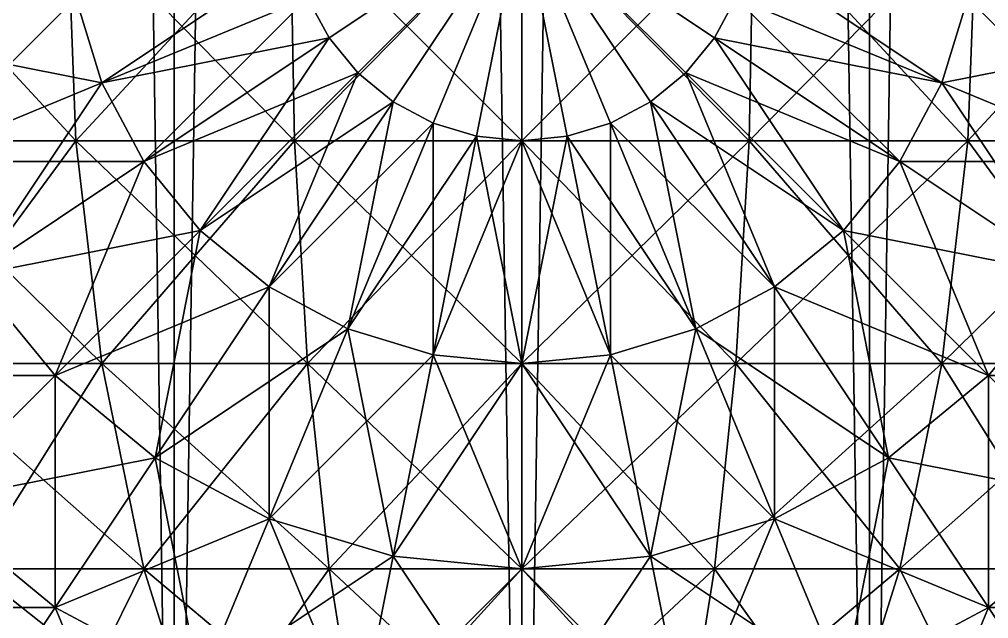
# Model space of a CAD drawing. Header units: millimetres. Extents: x -510 to 550, y -577 to 577.
# Drawn here: x 426.62 to 433.14, y -519.78 to -515.74 of the extents above; entities that cross this region are included whole.
import ezdxf

# ---------------------------------------------------------------- set-up
doc = ezdxf.new("R2010")
doc.units = ezdxf.units.MM
for name, color, linetype, true_color in [('front_right_fork_-1', 7, 'Continuous', 0x5c6b75), ('front_right_fork_top', 7, 'Continuous', 0x5c6b75), ('structure_right_front_axle', 7, 'Continuous', 0x5c6b75)]:
    doc.layers.add(name, color=color, linetype=linetype, true_color=true_color)

msp = doc.modelspace()

# ---------------------------------------------------------------- linework, layer by layer
at = {"layer": 'front_right_fork_-1', "true_color": 0x5c6b75}
for points in [[(426.9385, -515, -287.391), (425.6408, -515.8671, -286.6518), (425.5554, -515, -286.6518)], [(425.5554, -515, -138.3482), (425.6408, -515.8671, -138.3482), (426.9974, -515.5973, -137.609)], [(426.9385, -515, -287.391), (426.9974, -515.5973, -287.391), (425.6408, -515.8671, -286.6518)], [(430, -515, -288), (428.7023, -515.8671, -287.8463), (428.5581, -515.5973, -287.8463)], [(428.5581, -515.5973, -137.1537), (428.7023, -515.8671, -137.1537), (430, -515, -137)], [(430, -515, -288), (428.8964, -516.1036, -287.8463), (428.7023, -515.8671, -287.8463)], [(428.7023, -515.8671, -137.1537), (428.8964, -516.1036, -137.1537), (430, -515, -137)], [(430, -515, -288), (429.1329, -516.2977, -287.8463), (428.8964, -516.1036, -287.8463)], [(428.8964, -516.1036, -137.1537), (429.1329, -516.2977, -137.1537), (430, -515, -137)], [(430, -515, -288), (429.4027, -516.4419, -287.8463), (429.1329, -516.2977, -287.8463)], [(429.1329, -516.2977, -137.1537), (429.4027, -516.4419, -137.1537), (430, -515, -137)], [(430, -515, -288), (429.6955, -516.5307, -287.8463), (429.4027, -516.4419, -287.8463)], [(429.4027, -516.4419, -137.1537), (429.6955, -516.5307, -137.1537), (430, -515, -137)], [(430, -515, -288), (430, -516.5607, -287.8463), (429.6955, -516.5307, -287.8463)], [(429.6955, -516.5307, -137.1537), (430, -516.5607, -137.1537), (430, -515, -137)], [(430, -515, -288), (430.3045, -516.5307, -287.8463), (430, -516.5607, -287.8463)], [(430, -515, -288), (430.5973, -516.4419, -287.8463), (430.3045, -516.5307, -287.8463)], [(430, -515, -288), (430.8671, -516.2977, -287.8463), (430.5973, -516.4419, -287.8463)], [(430, -515, -288), (431.1036, -516.1036, -287.8463), (430.8671, -516.2977, -287.8463)], [(430, -515, -288), (431.2977, -515.8671, -287.8463), (431.1036, -516.1036, -287.8463)], [(430, -515, -288), (431.4419, -515.5973, -287.8463), (431.2977, -515.8671, -287.8463)], [(430, -516.5607, -137.1537), (430.3045, -516.5307, -137.1537), (430, -515, -137)], [(430.3045, -516.5307, -137.1537), (430.5973, -516.4419, -137.1537), (430, -515, -137)], [(430.5973, -516.4419, -137.1537), (430.8671, -516.2977, -137.1537), (430, -515, -137)], [(430.8671, -516.2977, -137.1537), (431.1036, -516.1036, -137.1537), (430, -515, -137)], [(431.1036, -516.1036, -137.1537), (431.2977, -515.8671, -137.1537), (430, -515, -137)], [(431.2977, -515.8671, -137.1537), (431.4419, -515.5973, -137.1537), (430, -515, -137)], [(433.0026, -515.5973, -287.391), (434.4446, -515, -286.6518), (434.3592, -515.8671, -286.6518)], [(434.3592, -515.8671, -138.3482), (433.0615, -515, -137.609), (433.0026, -515.5973, -137.609)], [(434.3592, -515.8671, -138.3482), (434.4446, -515, -138.3482), (433.0615, -515, -137.609)], [(428.4693, -515.3045, -287.8463), (427.1716, -516.1716, -287.391), (426.9974, -515.5973, -287.391)], [(428.4693, -515.3045, -287.8463), (428.5581, -515.5973, -287.8463), (427.1716, -516.1716, -287.391)], [(432.8284, -516.1716, -137.609), (431.5307, -515.3045, -137.1537), (431.4419, -515.5973, -137.1537)], [(432.8284, -516.1716, -137.609), (433.0026, -515.5973, -137.609), (431.5307, -515.3045, -137.1537)], [(426.9974, -515.5973, -287.391), (425.8938, -516.7009, -286.6518), (425.6408, -515.8671, -286.6518)], [(425.6408, -515.8671, -138.3482), (427.1716, -516.1716, -137.609), (426.9974, -515.5973, -137.609)], [(426.9974, -515.5973, -287.391), (427.1716, -516.1716, -287.391), (425.8938, -516.7009, -286.6518)], [(426.9974, -515.5973, -137.609), (427.1716, -516.1716, -137.609), (428.5581, -515.5973, -137.1537)], [(428.5581, -515.5973, -287.8463), (427.4545, -516.7009, -287.391), (427.1716, -516.1716, -287.391)], [(427.1716, -516.1716, -137.609), (428.7023, -515.8671, -137.1537), (428.5581, -515.5973, -137.1537)], [(428.5581, -515.5973, -287.8463), (428.7023, -515.8671, -287.8463), (427.4545, -516.7009, -287.391)], [(431.2977, -515.8671, -287.8463), (431.4419, -515.5973, -287.8463), (432.8284, -516.1716, -287.391)], [(432.5455, -516.7009, -137.609), (431.4419, -515.5973, -137.1537), (431.2977, -515.8671, -137.1537)], [(431.4419, -515.5973, -287.8463), (433.0026, -515.5973, -287.391), (432.8284, -516.1716, -287.391)], [(432.5455, -516.7009, -137.609), (432.8284, -516.1716, -137.609), (431.4419, -515.5973, -137.1537)], [(432.8284, -516.1716, -287.391), (433.0026, -515.5973, -287.391), (434.3592, -515.8671, -286.6518)], [(434.1062, -516.7009, -138.3482), (433.0026, -515.5973, -137.609), (432.8284, -516.1716, -137.609)], [(434.1062, -516.7009, -138.3482), (434.3592, -515.8671, -138.3482), (433.0026, -515.5973, -137.609)], [(425.6408, -515.8671, -138.3482), (425.8938, -516.7009, -138.3482), (427.1716, -516.1716, -137.609)], [(427.1716, -516.1716, -137.609), (427.4545, -516.7009, -137.609), (428.7023, -515.8671, -137.1537)], [(428.7023, -515.8671, -287.8463), (427.8352, -517.1648, -287.391), (427.4545, -516.7009, -287.391)], [(427.4545, -516.7009, -137.609), (428.8964, -516.1036, -137.1537), (428.7023, -515.8671, -137.1537)], [(428.7023, -515.8671, -287.8463), (428.8964, -516.1036, -287.8463), (427.8352, -517.1648, -287.391)], [(431.1036, -516.1036, -287.8463), (431.2977, -515.8671, -287.8463), (432.5455, -516.7009, -287.391)], [(432.1648, -517.1648, -137.609), (431.2977, -515.8671, -137.1537), (431.1036, -516.1036, -137.1537)], [(431.2977, -515.8671, -287.8463), (432.8284, -516.1716, -287.391), (432.5455, -516.7009, -287.391)], [(432.1648, -517.1648, -137.609), (432.5455, -516.7009, -137.609), (431.2977, -515.8671, -137.1537)], [(432.8284, -516.1716, -287.391), (434.3592, -515.8671, -286.6518), (434.1062, -516.7009, -286.6518)], [(427.4545, -516.7009, -137.609), (427.8352, -517.1648, -137.609), (428.8964, -516.1036, -137.1537)], [(428.8964, -516.1036, -287.8463), (428.2991, -517.5455, -287.391), (427.8352, -517.1648, -287.391)], [(427.8352, -517.1648, -137.609), (429.1329, -516.2977, -137.1537), (428.8964, -516.1036, -137.1537)], [(428.8964, -516.1036, -287.8463), (429.1329, -516.2977, -287.8463), (428.2991, -517.5455, -287.391)], [(430.8671, -516.2977, -287.8463), (431.1036, -516.1036, -287.8463), (432.1648, -517.1648, -287.391)], [(431.7009, -517.5455, -137.609), (431.1036, -516.1036, -137.1537), (430.8671, -516.2977, -137.1537)], [(431.1036, -516.1036, -287.8463), (432.5455, -516.7009, -287.391), (432.1648, -517.1648, -287.391)], [(431.7009, -517.5455, -137.609), (432.1648, -517.1648, -137.609), (431.1036, -516.1036, -137.1537)], [(427.1716, -516.1716, -287.391), (426.3045, -517.4693, -286.6518), (425.8938, -516.7009, -286.6518)], [(425.8938, -516.7009, -138.3482), (427.4545, -516.7009, -137.609), (427.1716, -516.1716, -137.609)], [(427.1716, -516.1716, -287.391), (427.4545, -516.7009, -287.391), (426.3045, -517.4693, -286.6518)], [(432.5455, -516.7009, -287.391), (432.8284, -516.1716, -287.391), (434.1062, -516.7009, -286.6518)], [(433.6955, -517.4693, -138.3482), (432.8284, -516.1716, -137.609), (432.5455, -516.7009, -137.609)], [(433.6955, -517.4693, -138.3482), (434.1062, -516.7009, -138.3482), (432.8284, -516.1716, -137.609)], [(427.8352, -517.1648, -137.609), (428.2991, -517.5455, -137.609), (429.1329, -516.2977, -137.1537)], [(429.1329, -516.2977, -287.8463), (428.8284, -517.8284, -287.391), (428.2991, -517.5455, -287.391)], [(428.2991, -517.5455, -137.609), (429.4027, -516.4419, -137.1537), (429.1329, -516.2977, -137.1537)], [(429.1329, -516.2977, -287.8463), (429.4027, -516.4419, -287.8463), (428.8284, -517.8284, -287.391)], [(430.5973, -516.4419, -287.8463), (430.8671, -516.2977, -287.8463), (431.7009, -517.5455, -287.391)], [(431.1716, -517.8284, -137.609), (430.8671, -516.2977, -137.1537), (430.5973, -516.4419, -137.1537)], [(430.8671, -516.2977, -287.8463), (432.1648, -517.1648, -287.391), (431.7009, -517.5455, -287.391)], [(431.1716, -517.8284, -137.609), (431.7009, -517.5455, -137.609), (430.8671, -516.2977, -137.1537)], [(428.2991, -517.5455, -137.609), (428.8284, -517.8284, -137.609), (429.4027, -516.4419, -137.1537)], [(429.4027, -516.4419, -287.8463), (429.4027, -518.0026, -287.391), (428.8284, -517.8284, -287.391)], [(428.8284, -517.8284, -137.609), (429.6955, -516.5307, -137.1537), (429.4027, -516.4419, -137.1537)], [(429.4027, -516.4419, -287.8463), (429.6955, -516.5307, -287.8463), (429.4027, -518.0026, -287.391)], [(430.3045, -516.5307, -287.8463), (430.5973, -516.4419, -287.8463), (431.1716, -517.8284, -287.391)], [(430.5973, -518.0026, -137.609), (430.5973, -516.4419, -137.1537), (430.3045, -516.5307, -137.1537)], [(430.5973, -516.4419, -287.8463), (431.7009, -517.5455, -287.391), (431.1716, -517.8284, -287.391)], [(430.5973, -518.0026, -137.609), (431.1716, -517.8284, -137.609), (430.5973, -516.4419, -137.1537)], [(428.8284, -517.8284, -137.609), (429.4027, -518.0026, -137.609), (429.6955, -516.5307, -137.1537)], [(429.6955, -516.5307, -287.8463), (430, -518.0615, -287.391), (429.4027, -518.0026, -287.391)], [(429.4027, -518.0026, -137.609), (430, -516.5607, -137.1537), (429.6955, -516.5307, -137.1537)], [(429.4027, -518.0026, -137.609), (430, -518.0615, -137.609), (430, -516.5607, -137.1537)], [(429.6955, -516.5307, -287.8463), (430, -516.5607, -287.8463), (430, -518.0615, -287.391)], [(430, -516.5607, -287.8463), (430.3045, -516.5307, -287.8463), (430.5973, -518.0026, -287.391)], [(430, -518.0615, -137.609), (430.5973, -518.0026, -137.609), (430.3045, -516.5307, -137.1537)], [(430, -518.0615, -137.609), (430.3045, -516.5307, -137.1537), (430, -516.5607, -137.1537)], [(430, -516.5607, -287.8463), (430.5973, -518.0026, -287.391), (430, -518.0615, -287.391)], [(430.3045, -516.5307, -287.8463), (431.1716, -517.8284, -287.391), (430.5973, -518.0026, -287.391)], [(425.8938, -516.7009, -138.3482), (426.3045, -517.4693, -138.3482), (427.4545, -516.7009, -137.609)], [(427.4545, -516.7009, -287.391), (426.8572, -518.1428, -286.6518), (426.3045, -517.4693, -286.6518)], [(426.3045, -517.4693, -138.3482), (427.8352, -517.1648, -137.609), (427.4545, -516.7009, -137.609)], [(427.4545, -516.7009, -287.391), (427.8352, -517.1648, -287.391), (426.8572, -518.1428, -286.6518)], [(432.1648, -517.1648, -287.391), (432.5455, -516.7009, -287.391), (433.6955, -517.4693, -286.6518)], [(433.1428, -518.1428, -138.3482), (432.5455, -516.7009, -137.609), (432.1648, -517.1648, -137.609)], [(432.5455, -516.7009, -287.391), (434.1062, -516.7009, -286.6518), (433.6955, -517.4693, -286.6518)], [(433.1428, -518.1428, -138.3482), (433.6955, -517.4693, -138.3482), (432.5455, -516.7009, -137.609)], [(426.3045, -517.4693, -138.3482), (426.8572, -518.1428, -138.3482), (427.8352, -517.1648, -137.609)], [(427.8352, -517.1648, -287.391), (427.5307, -518.6955, -286.6518), (426.8572, -518.1428, -286.6518)], [(426.8572, -518.1428, -138.3482), (428.2991, -517.5455, -137.609), (427.8352, -517.1648, -137.609)], [(427.8352, -517.1648, -287.391), (428.2991, -517.5455, -287.391), (427.5307, -518.6955, -286.6518)], [(431.7009, -517.5455, -287.391), (432.1648, -517.1648, -287.391), (433.1428, -518.1428, -286.6518)], [(432.4693, -518.6955, -138.3482), (432.1648, -517.1648, -137.609), (431.7009, -517.5455, -137.609)], [(432.1648, -517.1648, -287.391), (433.6955, -517.4693, -286.6518), (433.1428, -518.1428, -286.6518)], [(432.4693, -518.6955, -138.3482), (433.1428, -518.1428, -138.3482), (432.1648, -517.1648, -137.609)], [(425.2965, -518.1428, -139.3431), (426.8572, -518.1428, -138.3482), (426.3045, -517.4693, -138.3482)], [(426.3045, -517.4693, -286.6518), (426.8572, -518.1428, -286.6518), (426, -519, -285.6569)], [(433.1428, -518.1428, -286.6518), (433.6955, -517.4693, -286.6518), (434.7035, -518.1428, -285.6569)], [(434, -519, -139.3431), (433.6955, -517.4693, -138.3482), (433.1428, -518.1428, -138.3482)], [(426.8572, -518.1428, -138.3482), (427.5307, -518.6955, -138.3482), (428.2991, -517.5455, -137.609)], [(428.2991, -517.5455, -287.391), (428.2991, -519.1062, -286.6518), (427.5307, -518.6955, -286.6518)], [(427.5307, -518.6955, -138.3482), (428.8284, -517.8284, -137.609), (428.2991, -517.5455, -137.609)], [(428.2991, -517.5455, -287.391), (428.8284, -517.8284, -287.391), (428.2991, -519.1062, -286.6518)], [(431.1716, -517.8284, -287.391), (431.7009, -517.5455, -287.391), (432.4693, -518.6955, -286.6518)], [(431.7009, -519.1062, -138.3482), (431.7009, -517.5455, -137.609), (431.1716, -517.8284, -137.609)], [(431.7009, -517.5455, -287.391), (433.1428, -518.1428, -286.6518), (432.4693, -518.6955, -286.6518)], [(431.7009, -519.1062, -138.3482), (432.4693, -518.6955, -138.3482), (431.7009, -517.5455, -137.609)], [(427.5307, -518.6955, -138.3482), (428.2991, -519.1062, -138.3482), (428.8284, -517.8284, -137.609)], [(428.8284, -517.8284, -287.391), (429.1329, -519.3592, -286.6518), (428.2991, -519.1062, -286.6518)], [(428.2991, -519.1062, -138.3482), (429.4027, -518.0026, -137.609), (428.8284, -517.8284, -137.609)], [(428.8284, -517.8284, -287.391), (429.4027, -518.0026, -287.391), (429.1329, -519.3592, -286.6518)], [(430.5973, -518.0026, -287.391), (431.1716, -517.8284, -287.391), (431.7009, -519.1062, -286.6518)], [(430.8671, -519.3592, -138.3482), (431.1716, -517.8284, -137.609), (430.5973, -518.0026, -137.609)], [(430.8671, -519.3592, -138.3482), (431.7009, -519.1062, -138.3482), (431.1716, -517.8284, -137.609)], [(431.1716, -517.8284, -287.391), (432.4693, -518.6955, -286.6518), (431.7009, -519.1062, -286.6518)], [(428.2991, -519.1062, -138.3482), (429.1329, -519.3592, -138.3482), (429.4027, -518.0026, -137.609)], [(429.4027, -518.0026, -287.391), (430, -519.4446, -286.6518), (429.1329, -519.3592, -286.6518)], [(429.1329, -519.3592, -138.3482), (430, -518.0615, -137.609), (429.4027, -518.0026, -137.609)], [(429.1329, -519.3592, -138.3482), (430, -519.4446, -138.3482), (430, -518.0615, -137.609)], [(429.4027, -518.0026, -287.391), (430, -518.0615, -287.391), (430, -519.4446, -286.6518)], [(430, -518.0615, -287.391), (430.5973, -518.0026, -287.391), (430.8671, -519.3592, -286.6518)], [(430, -519.4446, -138.3482), (430.8671, -519.3592, -138.3482), (430.5973, -518.0026, -137.609)], [(430, -519.4446, -138.3482), (430.5973, -518.0026, -137.609), (430, -518.0615, -137.609)], [(430, -518.0615, -287.391), (430.8671, -519.3592, -286.6518), (430, -519.4446, -286.6518)], [(430.5973, -518.0026, -287.391), (431.7009, -519.1062, -286.6518), (430.8671, -519.3592, -286.6518)], [(425.2965, -518.1428, -139.3431), (426, -519, -139.3431), (426.8572, -518.1428, -138.3482)], [(426.8572, -518.1428, -286.6518), (426.8572, -519.7035, -285.6569), (426, -519, -285.6569)], [(426, -519, -139.3431), (427.5307, -518.6955, -138.3482), (426.8572, -518.1428, -138.3482)], [(426.8572, -518.1428, -286.6518), (427.5307, -518.6955, -286.6518), (426.8572, -519.7035, -285.6569)], [(432.4693, -518.6955, -286.6518), (433.1428, -518.1428, -286.6518), (434, -519, -285.6569)], [(433.1428, -519.7035, -139.3431), (433.1428, -518.1428, -138.3482), (432.4693, -518.6955, -138.3482)], [(433.1428, -518.1428, -286.6518), (434.7035, -518.1428, -285.6569), (434, -519, -285.6569)], [(433.1428, -519.7035, -139.3431), (434, -519, -139.3431), (433.1428, -518.1428, -138.3482)], [(426, -519, -139.3431), (426.8572, -519.7035, -139.3431), (427.5307, -518.6955, -138.3482)], [(427.5307, -518.6955, -286.6518), (427.8352, -520.2263, -285.6569), (426.8572, -519.7035, -285.6569)], [(426.8572, -519.7035, -139.3431), (428.2991, -519.1062, -138.3482), (427.5307, -518.6955, -138.3482)], [(427.5307, -518.6955, -286.6518), (428.2991, -519.1062, -286.6518), (427.8352, -520.2263, -285.6569)], [(431.7009, -519.1062, -286.6518), (432.4693, -518.6955, -286.6518), (433.1428, -519.7035, -285.6569)], [(432.1648, -520.2263, -139.3431), (432.4693, -518.6955, -138.3482), (431.7009, -519.1062, -138.3482)], [(432.1648, -520.2263, -139.3431), (433.1428, -519.7035, -139.3431), (432.4693, -518.6955, -138.3482)], [(432.4693, -518.6955, -286.6518), (434, -519, -285.6569), (433.1428, -519.7035, -285.6569)], [(425.2965, -519.7035, -140.5554), (426.8572, -519.7035, -139.3431), (426, -519, -139.3431)], [(426, -519, -285.6569), (426.8572, -519.7035, -285.6569), (426.3045, -520.5307, -284.4446)], [(433.1428, -519.7035, -285.6569), (434, -519, -285.6569), (434.7035, -519.7035, -284.4446)], [(433.6955, -520.5307, -140.5554), (434, -519, -139.3431), (433.1428, -519.7035, -139.3431)], [(426.8572, -519.7035, -139.3431), (427.8352, -520.2263, -139.3431), (428.2991, -519.1062, -138.3482)], [(428.2991, -519.1062, -286.6518), (428.8964, -520.5482, -285.6569), (427.8352, -520.2263, -285.6569)], [(427.8352, -520.2263, -139.3431), (429.1329, -519.3592, -138.3482), (428.2991, -519.1062, -138.3482)], [(428.2991, -519.1062, -286.6518), (429.1329, -519.3592, -286.6518), (428.8964, -520.5482, -285.6569)], [(430.8671, -519.3592, -286.6518), (431.7009, -519.1062, -286.6518), (432.1648, -520.2263, -285.6569)], [(431.1036, -520.5482, -139.3431), (431.7009, -519.1062, -138.3482), (430.8671, -519.3592, -138.3482)], [(431.1036, -520.5482, -139.3431), (432.1648, -520.2263, -139.3431), (431.7009, -519.1062, -138.3482)], [(431.7009, -519.1062, -286.6518), (433.1428, -519.7035, -285.6569), (432.1648, -520.2263, -285.6569)], [(427.8352, -520.2263, -139.3431), (428.8964, -520.5482, -139.3431), (429.1329, -519.3592, -138.3482)], [(429.1329, -519.3592, -286.6518), (430, -520.6569, -285.6569), (428.8964, -520.5482, -285.6569)], [(428.8964, -520.5482, -139.3431), (430, -519.4446, -138.3482), (429.1329, -519.3592, -138.3482)], [(429.1329, -519.3592, -286.6518), (430, -519.4446, -286.6518), (430, -520.6569, -285.6569)], [(430, -519.4446, -286.6518), (430.8671, -519.3592, -286.6518), (431.1036, -520.5482, -285.6569)], [(430, -520.6569, -139.3431), (431.1036, -520.5482, -139.3431), (430.8671, -519.3592, -138.3482)], [(430, -520.6569, -139.3431), (430.8671, -519.3592, -138.3482), (430, -519.4446, -138.3482)], [(430.8671, -519.3592, -286.6518), (432.1648, -520.2263, -285.6569), (431.1036, -520.5482, -285.6569)], [(428.8964, -520.5482, -139.3431), (430, -520.6569, -139.3431), (430, -519.4446, -138.3482)], [(430, -519.4446, -286.6518), (431.1036, -520.5482, -285.6569), (430, -520.6569, -285.6569)], [(425.2965, -519.7035, -140.5554), (426.3045, -520.5307, -140.5554), (426.8572, -519.7035, -139.3431)], [(426.8572, -519.7035, -285.6569), (427.4545, -521.1454, -284.4446), (426.3045, -520.5307, -284.4446)], [(426.3045, -520.5307, -140.5554), (427.8352, -520.2263, -139.3431), (426.8572, -519.7035, -139.3431)], [(426.8572, -519.7035, -285.6569), (427.8352, -520.2263, -285.6569), (427.4545, -521.1454, -284.4446)], [(432.1648, -520.2263, -285.6569), (433.1428, -519.7035, -285.6569), (433.6955, -520.5307, -284.4446)], [(432.5455, -521.1454, -140.5554), (433.1428, -519.7035, -139.3431), (432.1648, -520.2263, -139.3431)], [(432.5455, -521.1454, -140.5554), (433.6955, -520.5307, -140.5554), (433.1428, -519.7035, -139.3431)], [(433.1428, -519.7035, -285.6569), (434.7035, -519.7035, -284.4446), (433.6955, -520.5307, -284.4446)]]:
    msp.add_3dface(points, dxfattribs=at)
at = {"layer": 'front_right_fork_top', "true_color": 0x5c6b75}
for points in [[(426.9385, -515, -137.609), (425.5554, -515, -138.3482), (425.6408, -516.5607, -138.4761)], [(425.5554, -515, -151.6518), (426.9385, -515, -152.391), (426.9974, -516.5607, -152.249)], [(425.5554, -515, -151.6518), (426.9974, -516.5607, -152.249), (425.6408, -516.5607, -151.5239)], [(426.9385, -515, -137.609), (425.6408, -516.5607, -138.4761), (426.9974, -516.5607, -137.751)], [(428.4393, -515, -137.1537), (426.9385, -515, -137.609), (426.9974, -516.5607, -137.751)], [(426.9385, -515, -152.391), (428.4393, -515, -152.8463), (428.4693, -516.5607, -152.6955)], [(426.9385, -515, -152.391), (428.4693, -516.5607, -152.6955), (426.9974, -516.5607, -152.249)], [(428.4393, -515, -137.1537), (426.9974, -516.5607, -137.751), (428.4693, -516.5607, -137.3045)], [(430, -515, -137), (428.4393, -515, -137.1537), (428.4693, -516.5607, -137.3045)], [(428.4393, -515, -152.8463), (430, -515, -153), (430, -516.5607, -152.8463)], [(428.4393, -515, -152.8463), (430, -516.5607, -152.8463), (428.4693, -516.5607, -152.6955)], [(430, -515, -137), (428.4693, -516.5607, -137.3045), (430, -516.5607, -137.1537)], [(431.5607, -515, -137.1537), (430, -515, -137), (430, -516.5607, -137.1537)], [(431.5607, -515, -137.1537), (430, -516.5607, -137.1537), (431.5307, -516.5607, -137.3045)], [(430, -515, -153), (431.5607, -515, -152.8463), (431.5307, -516.5607, -152.6955)], [(430, -515, -153), (431.5307, -516.5607, -152.6955), (430, -516.5607, -152.8463)], [(433.0615, -515, -137.609), (431.5607, -515, -137.1537), (431.5307, -516.5607, -137.3045)], [(433.0615, -515, -137.609), (431.5307, -516.5607, -137.3045), (433.0026, -516.5607, -137.751)], [(431.5607, -515, -152.8463), (433.0026, -516.5607, -152.249), (431.5307, -516.5607, -152.6955)], [(431.5607, -515, -152.8463), (433.0615, -515, -152.391), (433.0026, -516.5607, -152.249)], [(434.4446, -515, -138.3482), (433.0615, -515, -137.609), (433.0026, -516.5607, -137.751)], [(434.4446, -515, -138.3482), (433.0026, -516.5607, -137.751), (434.3592, -516.5607, -138.4761)], [(433.0615, -515, -152.391), (434.3592, -516.5607, -151.5239), (433.0026, -516.5607, -152.249)], [(433.0615, -515, -152.391), (434.4446, -515, -151.6518), (434.3592, -516.5607, -151.5239)], [(426.9974, -516.5607, -137.751), (425.6408, -516.5607, -138.4761), (425.8938, -518.0615, -138.8546)], [(425.6408, -516.5607, -151.5239), (426.9974, -516.5607, -152.249), (427.1716, -518.0615, -151.8284)], [(425.6408, -516.5607, -151.5239), (427.1716, -518.0615, -151.8284), (425.8938, -518.0615, -151.1454)], [(426.9974, -516.5607, -137.751), (425.8938, -518.0615, -138.8546), (427.1716, -518.0615, -138.1716)], [(428.4693, -516.5607, -137.3045), (426.9974, -516.5607, -137.751), (427.1716, -518.0615, -138.1716)], [(426.9974, -516.5607, -152.249), (428.4693, -516.5607, -152.6955), (428.5581, -518.0615, -152.249)], [(426.9974, -516.5607, -152.249), (428.5581, -518.0615, -152.249), (427.1716, -518.0615, -151.8284)], [(428.4693, -516.5607, -137.3045), (427.1716, -518.0615, -138.1716), (428.5581, -518.0615, -137.751)], [(430, -516.5607, -137.1537), (428.4693, -516.5607, -137.3045), (428.5581, -518.0615, -137.751)], [(428.4693, -516.5607, -152.6955), (430, -516.5607, -152.8463), (430, -518.0615, -152.391)], [(428.4693, -516.5607, -152.6955), (430, -518.0615, -152.391), (428.5581, -518.0615, -152.249)], [(430, -516.5607, -137.1537), (428.5581, -518.0615, -137.751), (430, -518.0615, -137.609)], [(431.5307, -516.5607, -137.3045), (430, -516.5607, -137.1537), (430, -518.0615, -137.609)], [(431.5307, -516.5607, -137.3045), (430, -518.0615, -137.609), (431.4419, -518.0615, -137.751)], [(430, -516.5607, -152.8463), (431.5307, -516.5607, -152.6955), (431.4419, -518.0615, -152.249)], [(430, -516.5607, -152.8463), (431.4419, -518.0615, -152.249), (430, -518.0615, -152.391)], [(433.0026, -516.5607, -137.751), (431.5307, -516.5607, -137.3045), (431.4419, -518.0615, -137.751)], [(433.0026, -516.5607, -137.751), (431.4419, -518.0615, -137.751), (432.8284, -518.0615, -138.1716)], [(431.5307, -516.5607, -152.6955), (432.8284, -518.0615, -151.8284), (431.4419, -518.0615, -152.249)], [(431.5307, -516.5607, -152.6955), (433.0026, -516.5607, -152.249), (432.8284, -518.0615, -151.8284)], [(434.3592, -516.5607, -138.4761), (433.0026, -516.5607, -137.751), (432.8284, -518.0615, -138.1716)], [(434.3592, -516.5607, -138.4761), (432.8284, -518.0615, -138.1716), (434.1062, -518.0615, -138.8546)], [(433.0026, -516.5607, -152.249), (434.1062, -518.0615, -151.1454), (432.8284, -518.0615, -151.8284)], [(433.0026, -516.5607, -152.249), (434.3592, -516.5607, -151.5239), (434.1062, -518.0615, -151.1454)], [(427.1716, -518.0615, -138.1716), (425.8938, -518.0615, -138.8546), (426.3045, -519.4446, -139.4693)], [(425.8938, -518.0615, -151.1454), (427.1716, -518.0615, -151.8284), (427.4545, -519.4446, -151.1454)], [(425.8938, -518.0615, -151.1454), (427.4545, -519.4446, -151.1454), (426.3045, -519.4446, -150.5307)], [(427.1716, -518.0615, -138.1716), (426.3045, -519.4446, -139.4693), (427.4545, -519.4446, -138.8546)], [(428.5581, -518.0615, -137.751), (427.1716, -518.0615, -138.1716), (427.4545, -519.4446, -138.8546)], [(427.1716, -518.0615, -151.8284), (428.5581, -518.0615, -152.249), (428.7023, -519.4446, -151.5239)], [(427.1716, -518.0615, -151.8284), (428.7023, -519.4446, -151.5239), (427.4545, -519.4446, -151.1454)], [(428.5581, -518.0615, -137.751), (427.4545, -519.4446, -138.8546), (428.7023, -519.4446, -138.4761)], [(430, -518.0615, -137.609), (428.5581, -518.0615, -137.751), (428.7023, -519.4446, -138.4761)], [(428.5581, -518.0615, -152.249), (430, -518.0615, -152.391), (430, -519.4446, -151.6518)], [(428.5581, -518.0615, -152.249), (430, -519.4446, -151.6518), (428.7023, -519.4446, -151.5239)], [(430, -518.0615, -137.609), (428.7023, -519.4446, -138.4761), (430, -519.4446, -138.3482)], [(431.4419, -518.0615, -137.751), (430, -518.0615, -137.609), (430, -519.4446, -138.3482)], [(431.4419, -518.0615, -137.751), (430, -519.4446, -138.3482), (431.2977, -519.4446, -138.4761)], [(430, -518.0615, -152.391), (431.4419, -518.0615, -152.249), (431.2977, -519.4446, -151.5239)], [(430, -518.0615, -152.391), (431.2977, -519.4446, -151.5239), (430, -519.4446, -151.6518)], [(432.8284, -518.0615, -138.1716), (431.4419, -518.0615, -137.751), (431.2977, -519.4446, -138.4761)], [(432.8284, -518.0615, -138.1716), (431.2977, -519.4446, -138.4761), (432.5455, -519.4446, -138.8546)], [(431.4419, -518.0615, -152.249), (432.5455, -519.4446, -151.1454), (431.2977, -519.4446, -151.5239)], [(431.4419, -518.0615, -152.249), (432.8284, -518.0615, -151.8284), (432.5455, -519.4446, -151.1454)], [(434.1062, -518.0615, -138.8546), (432.8284, -518.0615, -138.1716), (432.5455, -519.4446, -138.8546)], [(434.1062, -518.0615, -138.8546), (432.5455, -519.4446, -138.8546), (433.6955, -519.4446, -139.4693)], [(432.8284, -518.0615, -151.8284), (433.6955, -519.4446, -150.5307), (432.5455, -519.4446, -151.1454)], [(432.8284, -518.0615, -151.8284), (434.1062, -518.0615, -151.1454), (433.6955, -519.4446, -150.5307)], [(425.2965, -519.4446, -149.7035), (426.3045, -519.4446, -150.5307), (426.8572, -520.6569, -149.7035)], [(425.2965, -519.4446, -149.7035), (426.8572, -520.6569, -149.7035), (426, -520.6569, -149)], [(426.3045, -519.4446, -139.4693), (426, -520.6569, -141), (426.8572, -520.6569, -140.2965)], [(427.4545, -519.4446, -138.8546), (426.3045, -519.4446, -139.4693), (426.8572, -520.6569, -140.2965)], [(426.3045, -519.4446, -150.5307), (427.4545, -519.4446, -151.1454), (427.8352, -520.6569, -150.2263)], [(426.3045, -519.4446, -150.5307), (427.8352, -520.6569, -150.2263), (426.8572, -520.6569, -149.7035)], [(427.4545, -519.4446, -138.8546), (426.8572, -520.6569, -140.2965), (427.8352, -520.6569, -139.7737)], [(428.7023, -519.4446, -138.4761), (427.4545, -519.4446, -138.8546), (427.8352, -520.6569, -139.7737)], [(427.4545, -519.4446, -151.1454), (428.7023, -519.4446, -151.5239), (428.8964, -520.6569, -150.5482)], [(427.4545, -519.4446, -151.1454), (428.8964, -520.6569, -150.5482), (427.8352, -520.6569, -150.2263)], [(428.7023, -519.4446, -138.4761), (427.8352, -520.6569, -139.7737), (428.8964, -520.6569, -139.4518)], [(430, -519.4446, -138.3482), (428.7023, -519.4446, -138.4761), (428.8964, -520.6569, -139.4518)], [(428.7023, -519.4446, -151.5239), (430, -519.4446, -151.6518), (430, -520.6569, -150.6569)], [(428.7023, -519.4446, -151.5239), (430, -520.6569, -150.6569), (428.8964, -520.6569, -150.5482)], [(430, -519.4446, -138.3482), (428.8964, -520.6569, -139.4518), (430, -520.6569, -139.3431)], [(431.2977, -519.4446, -138.4761), (430, -519.4446, -138.3482), (430, -520.6569, -139.3431)], [(431.2977, -519.4446, -138.4761), (430, -520.6569, -139.3431), (431.1036, -520.6569, -139.4518)], [(430, -519.4446, -151.6518), (431.2977, -519.4446, -151.5239), (431.1036, -520.6569, -150.5482)], [(430, -519.4446, -151.6518), (431.1036, -520.6569, -150.5482), (430, -520.6569, -150.6569)], [(432.5455, -519.4446, -138.8546), (431.2977, -519.4446, -138.4761), (431.1036, -520.6569, -139.4518)], [(432.5455, -519.4446, -138.8546), (431.1036, -520.6569, -139.4518), (432.1648, -520.6569, -139.7737)], [(431.2977, -519.4446, -151.5239), (432.1648, -520.6569, -150.2263), (431.1036, -520.6569, -150.5482)], [(431.2977, -519.4446, -151.5239), (432.5455, -519.4446, -151.1454), (432.1648, -520.6569, -150.2263)], [(433.6955, -519.4446, -139.4693), (432.5455, -519.4446, -138.8546), (432.1648, -520.6569, -139.7737)], [(433.6955, -519.4446, -139.4693), (432.1648, -520.6569, -139.7737), (433.1428, -520.6569, -140.2965)], [(432.5455, -519.4446, -151.1454), (433.1428, -520.6569, -149.7035), (432.1648, -520.6569, -150.2263)], [(432.5455, -519.4446, -151.1454), (433.6955, -519.4446, -150.5307), (433.1428, -520.6569, -149.7035)], [(433.6955, -519.4446, -150.5307), (434, -520.6569, -149), (433.1428, -520.6569, -149.7035)]]:
    msp.add_3dface(points, dxfattribs=at)
at = {"layer": 'structure_right_front_axle', "true_color": 0x5c6b75}
for points in [[(427.6589, -375, -268.2306), (425.4078, -375, -268.9134), (425.4078, -525, -268.9134)], [(427.6589, -375, -268.2306), (425.4078, -525, -268.9134), (427.6589, -525, -268.2306)], [(425.4078, -375, -291.0866), (427.6589, -375, -291.7694), (427.6589, -525, -291.7694)], [(425.4078, -375, -291.0866), (427.6589, -525, -291.7694), (425.4078, -525, -291.0866)], [(430, -375, -268), (427.6589, -375, -268.2306), (427.6589, -525, -268.2306)], [(430, -375, -268), (427.6589, -525, -268.2306), (430, -525, -268)], [(427.6589, -375, -291.7694), (430, -375, -292), (430, -525, -292)], [(427.6589, -375, -291.7694), (430, -525, -292), (427.6589, -525, -291.7694)], [(432.3411, -375, -268.2306), (430, -375, -268), (430, -525, -268)], [(432.3411, -375, -268.2306), (430, -525, -268), (432.3411, -525, -268.2306)], [(430, -375, -292), (432.3411, -375, -291.7694), (432.3411, -525, -291.7694)], [(430, -375, -292), (432.3411, -525, -291.7694), (430, -525, -292)], [(434.5922, -375, -268.9134), (432.3411, -375, -268.2306), (432.3411, -525, -268.2306)], [(434.5922, -375, -268.9134), (432.3411, -525, -268.2306), (434.5922, -525, -268.9134)], [(432.3411, -375, -291.7694), (434.5922, -375, -291.0866), (434.5922, -525, -291.0866)], [(432.3411, -375, -291.7694), (434.5922, -525, -291.0866), (432.3411, -525, -291.7694)]]:
    msp.add_3dface(points, dxfattribs=at)

doc.saveas('drawing.dxf')
